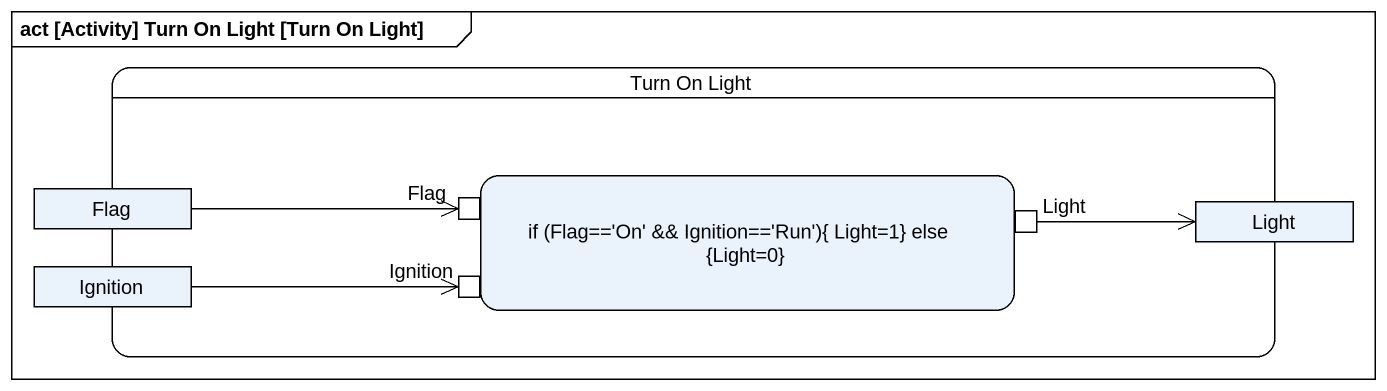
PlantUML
@startuml
mainframe act [Activity] Turn On Light [Turn On Light]
hide empty description
state "Turn On Light" as Turn_On_Light {
  state "if (Flag=='On' && Ignition=='Run'){ Light=1} else {Light=0}" as if_Flag_On_Ignition_Run {
    state "Flag" as Flag_2 <<inputPin>>
    state Light <<outputPin>>
    state "Ignition" as Ignition_2 <<inputPin>>
  }
  state Flag <<object>>
  state Ignition <<object>>
  state "Light" as Light_2 <<object>>
}
Flag -right-> Flag_2
Ignition -right-> Ignition_2
Light -right-> Light_2
@enduml
